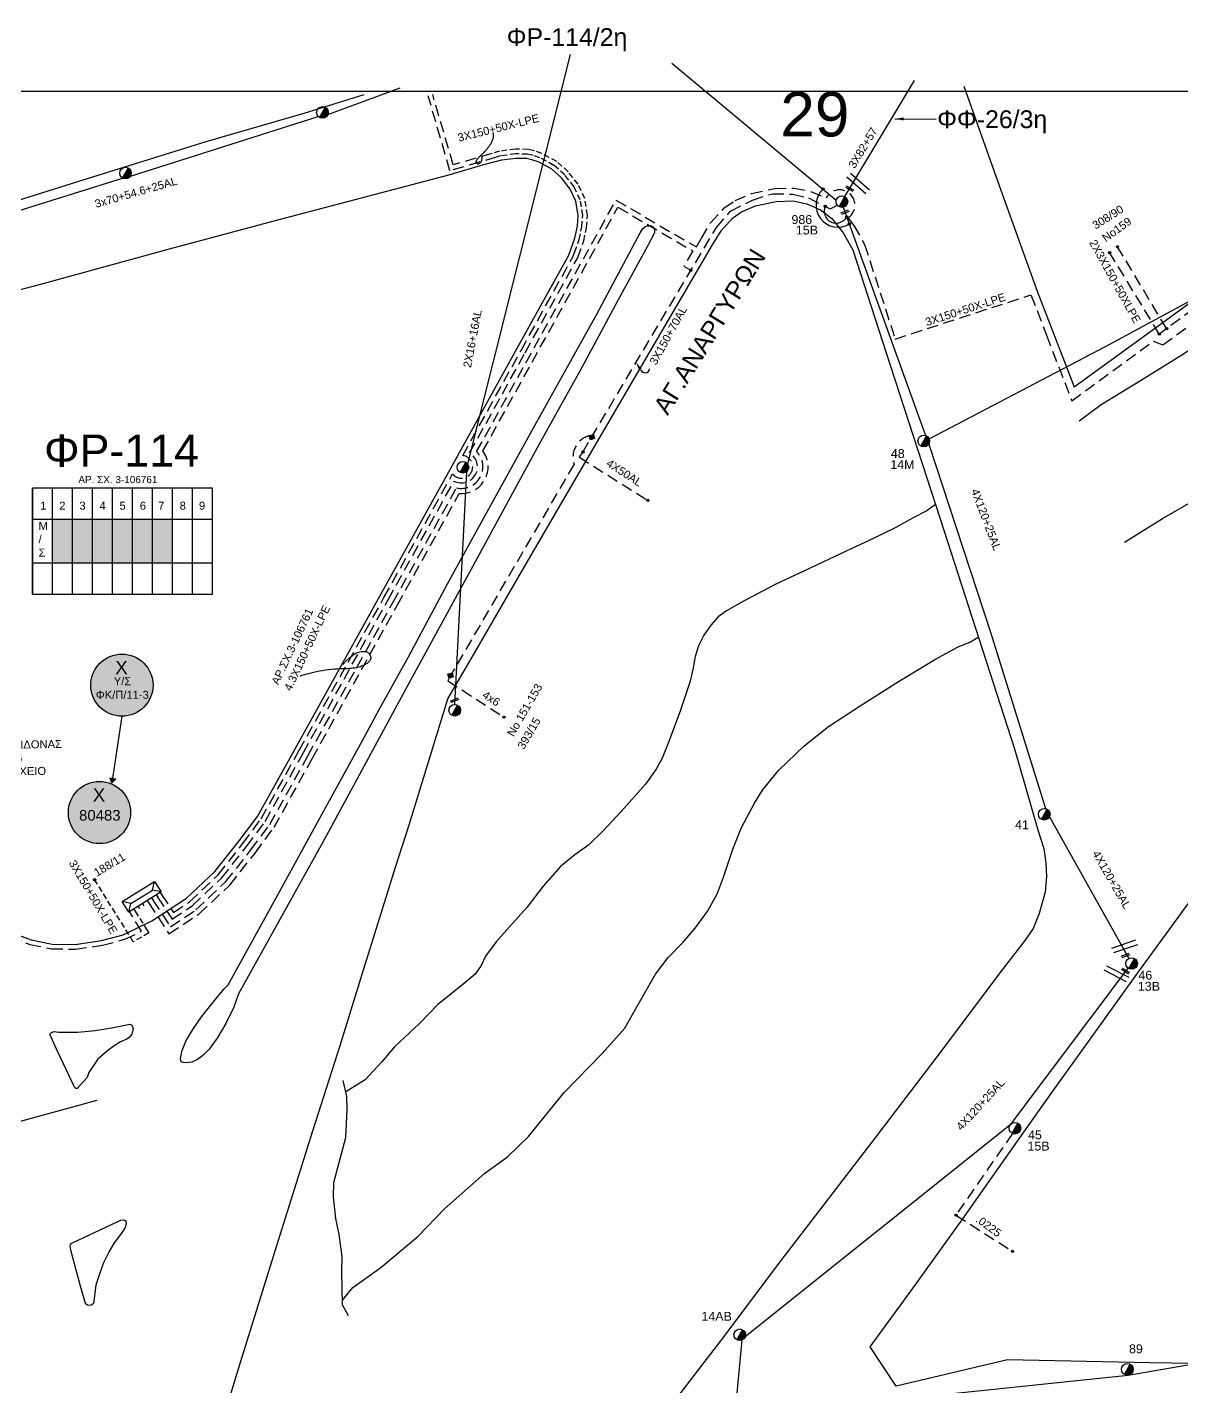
# Model space of a CAD drawing. Header units: millimetres. Extents: x 974 to 2037, y 106 to 580.
# Drawn here: x 1675.5 to 1805.4, y 413.2 to 566.1 of the extents above; entities that cross this region are included whole.
import ezdxf
from ezdxf.enums import TextEntityAlignment as Align

# ---------------------------------------------------------------- set-up
doc = ezdxf.new("R2010")
doc.units = ezdxf.units.MM
doc.linetypes.add('DASHED', pattern=[19.05, 12.7, -6.35])
for name, color, linetype in [('Άγνωστα', 7, 'Continuous'), ('Ασφαλειοκιβώτια Χ.Τ 9 αναχωρήσεων', 7, 'Continuous'), ('Γέφυρες Εναέριου Δικτύου', 7, 'Continuous'), ('Γυμνά εναέρια ΧΤ και ΦΟΠ (1Φ)   2x16+16AL', 7, 'Continuous'), ('Επιγραφές - Σχήματα', 7, 'Continuous'), ('Καλώδια ΧΤ   3x150+70AL', 7, 'DASHED'), ('Καλώδια ΧΤ   3x150AL+50XLPE', 7, 'DASHED'), ('Μηχανική τομή', 7, 'Continuous'), ('Πελάτης μέσης τάσης', 7, 'Continuous'), ('Στύλος ΦΜ', 7, 'Continuous'), ('Στύλος ΦΜ @ 1', 7, 'Continuous'), ('Συνδέσεις', 7, 'Continuous'), ('Συνεστραμμένα ΧΤ   3x70+54.6+25 AL', 7, 'SYN_LINE'), ('Συνεστραμμένα ΧΤ   4x120+25 AL', 7, 'SYN_LINE'), ('Τομή', 7, 'Continuous'), ('Υποσταθμός πόλεως', 7, 'Continuous'), ('Υπόβαθρο ΔΕΗ', 7, 'Continuous'), ('Υπόγεια καλώδια Παροχών ΧΤ   .0225', 7, 'DASHED'), ('Υπόγεια καλώδια Παροχών ΧΤ   4x50AL', 7, 'DASHED'), ('Υπόγεια καλώδια Παροχών ΧΤ   4x6', 7, 'DASHED')]:
    doc.layers.add(name, color=color, linetype=linetype)
doc.layers.get('0').freeze()
doc.styles.add('arial', font='arial.ttf')
doc.styles.get("Standard").update_dxf_attribs({"font": 'arial.ttf'})
doc.linetypes.add('SYN_LINE', pattern='A,0.5,-0.0001,["/\\/\\/\\/",Standard,S=0.1,R=0,X=0,Y=-0.05],-0.25', length=0.7501)
doc.dimstyles.new('ISO-25', dxfattribs={"dimtxt": 2.5, "dimasz": 2.5, "dimexe": 1.25, "dimexo": 0.625, "dimtad": 1, "dimtxsty": 'Standard', "dimcen": 2.5, "dimadec": 0, "dimazin": 0, "dimtfac": 1, "dimtmove": 0, "dimatfit": 3, "dimfxl": 1, "dimarcsym": 0})

# ---------------------------------------------------------------- blocks, each defined once
blk = doc.blocks.new('ΥΠΑΡΧΩΝ ΤΣΙΜΕΝΤΕΝΙΟΣ ΣΤΥΛΟΣ')
at = {"layer": 'Στύλος ΦΜ'}
blk.add_hatch(color=256, dxfattribs=at).paths.add_polyline_path([(-1.29, -2.28, 0.574793), (2.62, 0, 0.268822), (1.3, 2.27)])
blk.add_line((-1.29, -2.28), (1.3, 2.27), dxfattribs=at)
blk.add_circle((0, 0), 2.62, dxfattribs=at)
at = {"layer": 'Στύλος ΦΜ', "flags": 4}
for tag, p in [('ΤΥΠΟΣ', (-4.91, 3.03)), ('ΑΡΙΘΜΟΣ', (-4.68, 8.05))]:
    blk.add_attdef(tag, p, '', height=4, dxfattribs=at)
blk = doc.blocks.new('_ΣΥΝΔΕΣΗ')
at = {"layer": 'Συνδέσεις', "linetype": 'SYN_LINE', "ltscale": 40}
blk.add_hatch(color=256, dxfattribs=at).paths.add_polyline_path([(0.5, -0.01, 1), (-0.5, -0.01, 1)])
at = {"layer": 'Συνδέσεις'}
blk.add_circle((0, -0.01), 0.5, dxfattribs=at)
blk = doc.blocks.new('ΤΟΜΗ')
at = {"layer": 'Τομή', "ltscale": 40}
for p, q in [((-5.68, 0), (5.68, 0)), ((5.68, -2.33), (-5.68, -2.33))]:
    blk.add_line(p, q, dxfattribs=at)
blk = doc.blocks.new('ΜΗΧΑΝΙΚΗ ΤΟΜΗ')
at = {"layer": 'Μηχανική τομή', "ltscale": 40}
for p, q in [((-1.89, 0.78), (1.89, 0.78)), ((1.89, 0), (-1.89, 0))]:
    blk.add_line(p, q, dxfattribs=at)
blk = doc.blocks.new('ΠΕΛΑΤΗΣ ΜΕΣΗΣ ΤΑΣΗΣ')
at = {"layer": 'Πελάτης μέσης τάσης', "ltscale": 40, "true_color": 0x5db6e9}
blk.add_hatch(color=143, dxfattribs=at).paths.add_polyline_path([(3.5, 0, 1), (-3.5, 0, 1)])
at = {"layer": 'Πελάτης μέσης τάσης', "ltscale": 40}
blk.add_circle((0, 0), 3.5, dxfattribs=at)
at = {"layer": 'Πελάτης μέσης τάσης', "ltscale": 30, "insert": (-0.75, 2.73), "char_height": 1.5, "width": 113.5809, "attachment_point": 1}
blk.add_mtext('X', dxfattribs=at)
at = {"layer": 'Πελάτης μέσης τάσης', "ltscale": 40}
blk.add_attdef('ΑΡΙΘΜΟΣ_001', (-1.34, -1.06), '', height=1.5, dxfattribs=at)
blk = doc.blocks.new('ΥΠΟΣΤΑΘΜΟΣ ΠΟΛΕΩΣ 8 ΑΝΑΧΩΡΗΣΕΩΝ')
at = {"layer": 'Υποσταθμός πόλεως', "linetype": 'Continuous', "ltscale": 40}
for p, q in [((-8.18, -2.82), (-8.18, -4)), ((-5.9, -2.82), (-5.9, -4)), ((-3.55, -2.82), (-3.55, -4)), ((-1.28, -2.82), (-1.28, -4)), ((1.23, -2.82), (1.23, -4)), ((3.56, -2.82), (3.56, -4)), ((6.03, -2.82), (6.03, -4)), ((8.16, -2.82), (8.16, -4))]:
    blk.add_line(p, q, dxfattribs=at)
blk.add_lwpolyline([(-8.57, 2.82), (8.57, 2.82), (8.57, -2.82), (-8.57, -2.82)], close=True, dxfattribs=at)
for points in [[(-5.75, 0), (-8.57, 2.82)], [(5.75, 0), (8.57, 2.82)], [(-8.57, -2.82), (-5.75, 0)], [(-5.75, 0), (5.75, 0)], [(8.57, -2.82), (5.75, 0)]]:
    blk.add_lwpolyline(points, dxfattribs=at)
at = {"layer": 'Υποσταθμός πόλεως', "linetype": 'SYN_LINE', "ltscale": 40, "flags": 1}
for tag, p in [('ΜΕΤΑΣΧΗΜΑΤΙΣΜΟΣ', (9.59, 1.44)), ('ΙΣΧΥΣ', (9.57, -1.35)), ('ΑΡΙΘΜΟΣ', (9.69, -4.07))]:
    blk.add_attdef(tag, p, '', height=1.8, dxfattribs=at)
blk = doc.blocks.new('ΑΣΦΑΛΕΙΟΚΙΒΩΤΙΟ ΥΠΟΣΤΑΘΜΟΥ 9AG ΑΝΑΧΩΡΗΣΕΩΝ')
at = {"layer": 'Ασφαλειοκιβώτια Χ.Τ 9 αναχωρήσεων', "ltscale": 40}
for p, q in [((0, 0), (0, 11.95)), ((2.25, 0), (2.25, 11.95)), ((4.5, 0), (4.5, 11.95)), ((6.75, 0), (6.75, 11.95)), ((9, 0), (9, 11.95)), ((11.25, 0), (11.25, 11.95)), ((13.5, 0), (13.5, 11.95)), ((15.75, 0), (15.75, 11.95)), ((18, 0), (18, 11.95)), ((0, 8.43), (20.25, 8.43)), ((0, 3.52), (20.25, 3.52))]:
    blk.add_line(p, q, dxfattribs=at)
at = {"layer": 'Ασφαλειοκιβώτια Χ.Τ 9 αναχωρήσεων'}
blk.add_lwpolyline([(20.25, 0), (20.25, 11.95), (0, 11.95), (0, 0)], close=True, dxfattribs=at)
for s, p in [('1', (0.87, 9.51)), ('2', (3.01, 9.51)), ('3', (5.28, 9.51)), ('4', (7.53, 9.51)), ('5', (9.78, 9.51)), ('6', (12.07, 9.51)), ('7', (14.13, 9.51)), ('8', (16.55, 9.51)), ('9', (18.72, 9.51))]:
    blk.add_text(s, height=0.9, dxfattribs=at).set_placement(p)
at = {"layer": 'Ασφαλειοκιβώτια Χ.Τ 9 αναχωρήσεων', "ltscale": 40}
for tag, height, p in [('ΟΝΟΜΑ', 1.5, (-1.43, 5.73)), ('ΚΕΙΜΕΝΟ 1', 0.5, (1.19, 2.01)), ('ΚΕΙΜΕΝΟ 2', 0.5, (3.37, 2.01)), ('ΚΕΙΜΕΝΟ 3', 0.5, (5.67, 2.01)), ('ΚΕΙΜΕΝΟ 4', 0.5, (7.91, 2.01)), ('ΚΕΙΜΕΝΟ 5', 0.5, (10.12, 2.01)), ('ΚΕΙΜΕΝΟ 6', 0.5, (12.35, 2.01)), ('ΚΕΙΜΕΝΟ 7', 0.5, (14.62, 2.01)), ('ΚΕΙΜΕΝΟ 8', 0.5, (16.8, 2.01)), ('ΚΕΙΜΕΝΟ 9', 0.5, (19.09, 2.01))]:
    blk.add_attdef(tag, text='', height=height, rotation=90, dxfattribs=at).set_placement(p, align=Align.MIDDLE_CENTER)
blk.add_attdef('ΣΧ', text='', height=0.5, dxfattribs=at).set_placement((8.99, -0.45), align=Align.MIDDLE_CENTER)
blk = doc.blocks.new('TSONTA XT1')
at = {"ltscale": 40}
h = blk.add_hatch(color=256, dxfattribs=at)
h.dxf.hatch_style = 1
h.paths.add_polyline_path([(595.96, 2487.66), (597.07, 2488.77), (595.96, 2489.87), (594.85, 2488.77)])
blk.add_lwpolyline([(594.85, 2488.77), (595.96, 2489.87), (597.07, 2488.77), (595.96, 2487.66)], close=True, dxfattribs=at)

msp = doc.modelspace()

# ---------------------------------------------------------------- hatches: boundary and pattern name
at = {"layer": 'Επιγραφές - Σχήματα', "ltscale": 5}
h = msp.add_hatch(color=1, dxfattribs=at)
h.dxf.hatch_style = 1
h.paths.add_polyline_path([(1680.6, 510.77), (1678.35, 510.77), (1678.35, 505.85), (1680.6, 505.85)])
h = msp.add_hatch(color=27, dxfattribs=at)
h.dxf.hatch_style = 1
h.paths.add_polyline_path([(1682.85, 510.77), (1680.6, 510.77), (1680.6, 505.85), (1682.85, 505.85)])
h = msp.add_hatch(color=30, dxfattribs=at)
h.dxf.hatch_style = 1
h.paths.add_polyline_path([(1685.1, 510.77), (1682.85, 510.77), (1682.85, 505.85), (1685.1, 505.85)])
h = msp.add_hatch(color=62, dxfattribs=at)
h.dxf.hatch_style = 1
h.paths.add_polyline_path([(1687.35, 510.77), (1685.1, 510.77), (1685.1, 505.85), (1687.35, 505.85)])
h = msp.add_hatch(color=151, dxfattribs=at)
h.dxf.hatch_style = 1
h.paths.add_polyline_path([(1689.6, 510.77), (1687.35, 510.77), (1687.35, 505.85), (1689.6, 505.85)])
h = msp.add_hatch(color=2, dxfattribs=at)
h.dxf.hatch_style = 1
h.paths.add_polyline_path([(1691.85, 510.77), (1689.6, 510.77), (1689.6, 505.85), (1691.85, 505.85)])
h = msp.add_hatch(color=256, dxfattribs=at)
h.paths.add_polyline_path([(1685.11, 481.59), (1684.8, 481.64), (1685.04, 481.11)])
h.paths.add_polyline_path([(1685.11, 481.59), (1685.04, 481.11), (1685.47, 481.54)])

# ---------------------------------------------------------------- linework, layer by layer
at = {"layer": 'Άγνωστα', "color": 27}
msp.add_lwpolyline([(1748.02, 562.06), (1766.51, 546.66)], dxfattribs=at)
at = {"layer": 'Άγνωστα', "color": 62}
msp.add_lwpolyline([(1767.47, 547.07), (1775.3, 560.13)], dxfattribs=at)
at = {"layer": 'Άγνωστα'}
for points in [[(1726.64, 551.59), (1726.63, 551.41), (1726.62, 551.25), (1726.59, 551.13), (1726.56, 551.03), (1726.52, 550.95), (1726.48, 550.9), (1726.44, 550.85), (1726.4, 550.82), (1726.37, 550.79), (1726.34, 550.77), (1726.31, 550.75), (1726.29, 550.74), (1726.27, 550.74), (1726.25, 550.73), (1726.23, 550.73), (1726.21, 550.74), (1726.19, 550.74), (1726.17, 550.75), (1726.14, 550.75), (1726.12, 550.76), (1726.1, 550.77), (1726.08, 550.79), (1726.07, 550.8), (1726.05, 550.82), (1726.04, 550.84), (1726.03, 550.86), (1726.02, 550.88), (1726.02, 550.9), (1726.02, 550.93), (1726.02, 550.95), (1726.02, 550.98), (1726.03, 551.01), (1726.03, 551.04), (1726.04, 551.07), (1726.05, 551.1), (1726.06, 551.13), (1726.08, 551.17), (1726.09, 551.2), (1726.11, 551.24), (1726.14, 551.27), (1726.16, 551.31), (1726.19, 551.35), (1726.22, 551.39), (1726.26, 551.43), (1726.3, 551.47), (1726.34, 551.51), (1726.39, 551.56), (1726.44, 551.61), (1726.5, 551.66), (1726.56, 551.72), (1726.62, 551.77), (1726.69, 551.84), (1726.76, 551.9), (1726.83, 551.97), (1726.9, 552.04), (1726.98, 552.12), (1727.05, 552.2), (1727.12, 552.28), (1727.18, 552.36), (1727.25, 552.45), (1727.31, 552.53), (1727.37, 552.62), (1727.43, 552.7), (1727.49, 552.78), (1727.54, 552.86), (1727.59, 552.94), (1727.64, 553.01), (1727.68, 553.09), (1727.72, 553.16), (1727.76, 553.24), (1727.8, 553.32), (1727.84, 553.41), (1727.88, 553.5), (1727.91, 553.59), (1727.94, 553.69), (1727.96, 553.79), (1727.97, 553.9), (1727.97, 554.01), (1727.96, 554.12), (1727.93, 554.23)], [(1711.02, 494.41), (1711.43, 494.87), (1711.79, 495.23), (1712.12, 495.49), (1712.41, 495.67), (1712.67, 495.78), (1712.9, 495.85), (1713.09, 495.88), (1713.26, 495.89), (1713.4, 495.89), (1713.52, 495.88), (1713.62, 495.87), (1713.7, 495.84), (1713.77, 495.81), (1713.82, 495.78), (1713.87, 495.74), (1713.92, 495.69), (1713.97, 495.63), (1714.01, 495.57), (1714.05, 495.51), (1714.08, 495.44), (1714.11, 495.37), (1714.13, 495.29), (1714.15, 495.22), (1714.15, 495.15), (1714.14, 495.08), (1714.12, 495.01), (1714.09, 494.94), (1714.05, 494.87), (1714, 494.81), (1713.94, 494.74), (1713.88, 494.68), (1713.81, 494.62), (1713.73, 494.55), (1713.64, 494.49), (1713.55, 494.43), (1713.45, 494.37), (1713.35, 494.32), (1713.23, 494.27), (1713.11, 494.22), (1712.98, 494.17), (1712.84, 494.13), (1712.69, 494.09), (1712.53, 494.06), (1712.35, 494.03), (1712.16, 494.01), (1711.96, 493.98), (1711.74, 493.97), (1711.5, 493.95), (1711.24, 493.94), (1710.97, 493.93), (1710.68, 493.92), (1710.38, 493.9), (1710.07, 493.89), (1709.74, 493.86), (1709.41, 493.83), (1709.07, 493.79), (1708.72, 493.73), (1708.38, 493.67), (1708.04, 493.6), (1707.72, 493.53), (1707.41, 493.46), (1707.13, 493.39), (1706.89, 493.32), (1706.69, 493.27), (1706.53, 493.22), (1706.41, 493.19), (1706.32, 493.16), (1706.26, 493.15), (1706.23, 493.13), (1706.21, 493.13), (1706.21, 493.12), (1706.21, 493.12), (1706.21, 493.12), (1706.21, 493.12), (1706.21, 493.12), (1706.21, 493.12), (1706.21, 493.12), (1706.21, 493.12), (1706.21, 493.12), (1706.21, 493.12)]]:
    msp.add_lwpolyline(points, dxfattribs=at)
at = {"layer": 'Άγνωστα', "color": 27, "linetype": 'DASHED', "ltscale": 0.1}
msp.add_lwpolyline([(1738.72, 520.17, 0.422483), (1737.01, 516.95), (1723, 492.98)], format="xyb", dxfattribs=at)
at = {"layer": 'Γέφυρες Εναέριου Δικτύου', "ltscale": 5}
for centre, radius, start, end in [((1766.7, 546.09), 2.47, 132.8644, 301.117), ((1766.5, 545.42), 1.34, 156.1856, 332.0867)]:
    msp.add_arc(centre, radius, start, end, dxfattribs=at)
at = {"layer": 'Γυμνά εναέρια ΧΤ και ΦΟΠ (1Φ)   2x16+16AL', "color": 1}
for points in [[(1725.05, 516.99), (1736.63, 563.03)], [(1723.59, 489.94), (1724.95, 516.12)]]:
    msp.add_lwpolyline(points, dxfattribs=at)
at = {"layer": 'Γυμνά εναέρια ΧΤ και ΦΟΠ (1Φ)   2x16+16AL', "color": 7}
msp.add_lwpolyline([(1776.96, 519.83), (1796.78, 530.19), (1816.04, 540.59)], dxfattribs=at)
at = {"layer": 'Επιγραφές - Σχήματα', "color": 1, "ltscale": 5}
msp.add_line((1674.74, 443.04), (1683.39, 445.42), dxfattribs=at)
at = {"layer": 'Επιγραφές - Σχήματα'}
msp.add_lwpolyline([(990.2, 120.29), (1881.98, 120.29), (1881.98, 558.89), (990.2, 558.89)], close=True, dxfattribs=at)
msp.add_lwpolyline([(1744.48, 527.59), (1744.62, 527.44), (1744.78, 527.33), (1744.93, 527.27), (1745.09, 527.25), (1745.23, 527.28), (1745.36, 527.36), (1745.45, 527.49), (1745.52, 527.68)], dxfattribs=at)
at = {"layer": 'Επιγραφές - Σχήματα', "ltscale": 5}
msp.add_lwpolyline([(1686.16, 488.6), (1685.04, 481.11), (1685.47, 481.54), (1684.8, 481.64), (1685.04, 481.11)], dxfattribs=at)
at = {"layer": 'Επιγραφές - Σχήματα'}
msp.add_solid([(1744.34, 527.51), (1743.96, 528.45), (1744.62, 527.69)], dxfattribs=at)
at = {"layer": 'Καλώδια ΧΤ   3x150+70AL', "color": 27, "ltscale": 0.1}
msp.add_lwpolyline([(1738.01, 518.33), (1753.02, 543.59), (1754.63, 545.44), (1757.09, 546.67), (1759.35, 547.39), (1761.62, 547.34), (1763.37, 546.91), (1765.81, 545.69), (1766.64, 546.09)], dxfattribs=at)
at = {"layer": 'Καλώδια ΧΤ   3x150AL+50XLPE', "color": 62, "linetype": 'DASHED', "ltscale": 0.1}
msp.add_lwpolyline([(1728.26, 551.49), (1723.05, 549.98), (1720.61, 558.38)], dxfattribs=at)
at = {"layer": 'Καλώδια ΧΤ   3x150AL+50XLPE', "color": 30, "ltscale": 0.1}
msp.add_lwpolyline([(1727.8, 551.91), (1723.42, 550.64), (1721.12, 558.53)], dxfattribs=at)
at = {"layer": 'Καλώδια ΧΤ   3x150AL+50XLPE', "color": 30, "ltscale": 0.05}
msp.add_lwpolyline([(1737.95, 541.66), (1738.11, 542.09), (1738.43, 543.6), (1738.53, 545), (1738.22, 546.85), (1737.46, 548.45), (1736.36, 549.86), (1735.06, 551.02), (1733.39, 551.93), (1732.56, 552.2), (1731.84, 552.37), (1730.41, 552.4), (1728.64, 552.16), (1727.8, 551.91)], dxfattribs=at)
at = {"layer": 'Καλώδια ΧΤ   3x150AL+50XLPE', "color": 62, "linetype": 'DASHED', "ltscale": 0.05}
msp.add_lwpolyline([(1737.44, 541.79), (1737.6, 542.24), (1737.9, 543.68), (1737.99, 544.97), (1737.71, 546.69), (1737.01, 548.17), (1735.97, 549.5), (1734.75, 550.58), (1733.18, 551.44), (1732.41, 551.69), (1731.78, 551.84), (1730.44, 551.87), (1728.75, 551.64), (1728.26, 551.49)], dxfattribs=at)
at = {"layer": 'Καλώδια ΧΤ   3x150AL+50XLPE', "color": 151, "ltscale": 0.1}
for points in [[(1829.27, 550.99), (1825.24, 548.07), (1817.11, 542.08), (1816.4, 542.06), (1815.87, 541.89), (1815.5, 541.6), (1815.25, 541.12), (1815.07, 540.65), (1808.25, 535.57), (1802.85, 531.6)], [(1802.85, 531.6), (1797.26, 540.77)], [(1803.68, 532.2), (1798.15, 541.42)]]:
    msp.add_lwpolyline(points, dxfattribs=at)
msp.add_lwpolyline([(1689.65, 467.92), (1691.62, 464.93), (1694.48, 466.82), (1697.85, 470), (1700.67, 473.57), (1702.79, 476.44), (1707.07, 484.15), (1716.64, 501.4), (1723.8, 514.3, 0.751443), (1726.06, 518.38), (1741.73, 546.67), (1750.77, 541.4), (1751.35, 542.39), (1752.38, 544.1), (1753.88, 545.75), (1755.15, 546.62), (1756.97, 547.41), (1759.59, 547.98), (1761.78, 548.03), (1763.65, 547.65), (1765.36, 546.89, -1.302503), (1767.82, 544.66), (1768.49, 543.82), (1769.7, 541.67), (1773.14, 531.04), (1788.41, 536.01), (1790.16, 531.47), (1793, 524.1), (1802.17, 530.79), (1803.26, 530.38), (1808.87, 534.52)], format="xyb", dxfattribs=at)
at = {"layer": 'Καλώδια ΧΤ   3x150AL+50XLPE', "color": 27, "ltscale": 0.1}
msp.add_lwpolyline([(1689.17, 467.6), (1691.45, 464.13), (1694.84, 466.36), (1698.28, 469.61), (1701.13, 473.22), (1703.28, 476.12), (1707.58, 483.87), (1717.14, 501.12), (1724.11, 513.67, 0.64116), (1726.76, 518.45), (1741.95, 545.87), (1750.36, 540.96), (1749.36, 539.24), (1750.15, 538.77)], format="xyb", dxfattribs=at)
at = {"layer": 'Καλώδια ΧΤ   3x150AL+50XLPE', "color": 62, "linetype": 'DASHED', "ltscale": 0.1}
msp.add_lwpolyline([(1690.61, 468.55), (1691.95, 466.53), (1691.95, 466.53), (1693.76, 467.72), (1697, 470.78), (1699.76, 474.27), (1699.76, 474.27), (1699.76, 474.27), (1699.76, 474.27), (1701.82, 477.06), (1706.07, 484.71), (1715.63, 501.95), (1723.35, 515.86, 1.476488), (1724.5, 517.93), (1731.05, 529.76), (1736.87, 540.27), (1737.44, 541.79)], format="xyb", dxfattribs=at)
at = {"layer": 'Καλώδια ΧΤ   3x150AL+50XLPE', "color": 30, "ltscale": 0.1}
msp.add_lwpolyline([(1690.17, 468.25), (1691.79, 465.79), (1694.09, 467.31), (1697.39, 470.42), (1700.18, 473.95), (1702.27, 476.77), (1706.53, 484.45), (1716.09, 501.7), (1723.51, 515.06, 0.969661), (1725.27, 518.22), (1731.51, 529.5), (1737.35, 540.05), (1737.86, 541.4)], format="xyb", dxfattribs=at)
at = {"layer": 'Καλώδια ΧΤ   3x150AL+50XLPE', "color": 1, "linetype": 'DASHED', "ltscale": 0.1}
msp.add_lwpolyline([(1646.79, 537.45), (1662.81, 486.43), (1663.26, 484.99), (1663.74, 484.75), (1663.87, 484.33), (1666.39, 476.35), (1668.47, 469.88), (1669.69, 466.38), (1671.57, 464.93), (1673.58, 463.77), (1675.81, 462.94), (1678.25, 462.44), (1680.93, 462.41), (1683.96, 462.84), (1686.49, 463.51), (1688.37, 464.42), (1687.17, 466.36)], dxfattribs=at)
at = {"layer": 'Καλώδια ΧΤ   3x150AL+50XLPE', "ltscale": 0.05}
msp.add_lwpolyline([(1723.91, 516.87), (1723.98, 516.98)], dxfattribs=at)
at = {"layer": 'Καλώδια ΧΤ   3x150AL+50XLPE', "color": 2, "ltscale": 0.05}
msp.add_lwpolyline([(1687.65, 466.66), (1688.9, 464.68), (1689.18, 464.23), (1687.44, 463.23), (1683.09, 470.22)], dxfattribs=at)
at = {"layer": 'Συνεστραμμένα ΧΤ   3x70+54.6+25 AL', "color": 1, "ltscale": 10}
msp.add_lwpolyline([(1709.33, 556.31), (1717.44, 559.31)], dxfattribs=at)
at = {"layer": 'Συνεστραμμένα ΧΤ   3x70+54.6+25 AL', "color": 1, "ltscale": 20}
for points in [[(1687.12, 549.37), (1708.24, 556.07)], [(1664.74, 542.42), (1686.24, 549.14)]]:
    msp.add_lwpolyline(points, dxfattribs=at)
at = {"layer": 'Συνεστραμμένα ΧΤ   4x120+25 AL', "color": 27, "ltscale": 10}
for points in [[(1767.29, 545.86), (1776.53, 520.2)], [(1776.91, 519.23), (1783.85, 498.07), (1790.06, 478.22)], [(1790.48, 477.27), (1799.41, 461.36)]]:
    msp.add_lwpolyline(points, dxfattribs=at)
at = {"layer": 'Συνεστραμμένα ΧΤ   4x120+25 AL', "color": 62, "ltscale": 10}
for points in [[(1756.28, 418.83), (1786.18, 442.76), (1799.36, 460.25)], [(1754.93, 400.19), (1773.43, 411.79), (1799.33, 414.49), (1828.73, 419.57)], [(1754.23, 400.44), (1755.94, 418.44)]]:
    msp.add_lwpolyline(points, dxfattribs=at)
at = {"layer": 'Υπόβαθρο ΔΕΗ'}
for points in [[(1637.77, 558.65), (1640.79, 549.02), (1642.95, 542.06), (1645.65, 542.87), (1647.25, 538.6), (1656.23, 541.19), (1670.2, 545.32), (1681.2, 548.76), (1695.63, 553.27), (1706.66, 556.43), (1713.41, 558.56)], [(1780.86, 559.48), (1784.82, 548.31), (1784.82, 548.31), (1789.11, 536.42), (1793.26, 525.66), (1801.34, 531.52), (1814.49, 541.13), (1828.11, 551.09), (1838.16, 558.48)], [(1673.81, 464.25), (1675.95, 463.45), (1678.3, 462.97), (1680.9, 462.94), (1683.85, 463.36), (1686.3, 464.01), (1689.54, 465.58), (1693.43, 468.14), (1696.61, 471.14), (1699.34, 474.6), (1701.4, 477.33), (1705.63, 484.95), (1715.19, 502.2), (1722.92, 516.1), (1730.61, 530), (1736.42, 540.48), (1737.12, 542.38), (1737.41, 543.75), (1737.49, 544.94), (1737.22, 546.54), (1736.58, 547.9), (1735.6, 549.16), (1734.46, 550.17), (1732.98, 550.98), (1732.28, 551.21), (1731.71, 551.34), (1730.47, 551.36), (1728.85, 551.15), (1726.82, 550.64), (1723.03, 549.51), (1703.09, 544.28), (1691.49, 541.15), (1676.83, 537.15), (1662.38, 533.34)], [(1713.17, 459.59), (1716.93, 471.64), (1718.45, 476.39), (1720.82, 484.09), (1722.8, 490.57), (1725.98, 495.97), (1730.69, 504.15), (1736.29, 513.75), (1744.09, 527.07), (1752.59, 541.65), (1753.55, 543.23), (1754.84, 544.65), (1755.86, 545.35), (1757.42, 546.02), (1759.76, 546.53), (1761.65, 546.57), (1763.21, 546.26), (1764.75, 545.58), (1766.02, 544.59), (1767.28, 543), (1768.36, 541.09), (1772.12, 529.47), (1778.19, 510.8), (1786.54, 484.92), (1789.2, 475.82), (1789.85, 473.72), (1790.1, 472.09), (1790.17, 470.59), (1789.99, 468.82), (1789.34, 466.43), (1788.64, 464.71), (1787.71, 463.39), (1784.78, 459.59), (1778.31, 450.93), (1770.83, 441.13), (1765.62, 434.37), (1760.26, 427.37), (1753.48, 418.34), (1746.24, 408.91)], [(1698.09, 458.39), (1703.09, 467.41), (1709.09, 478.38), (1713.17, 485.81), (1715.09, 489.35), (1718.38, 495.28), (1722.79, 503.5), (1727.25, 511.61), (1732.45, 521.04), (1739.57, 533.84), (1744.47, 543), (1744.77, 543.49), (1744.97, 543.68), (1745.25, 543.79), (1745.68, 543.79), (1745.96, 543.61), (1746.05, 543.37), (1746.05, 543), (1745.26, 541.49), (1741.99, 535.44), (1737.88, 527.82), (1733.08, 519.23), (1725.39, 505.07), (1718.56, 492.5), (1708.95, 474.77), (1699.27, 457.36), (1698.74, 455.86), (1697.84, 454.03), (1696.86, 452.38), (1695.98, 451.17), (1695.24, 450.43), (1694.67, 450), (1694.01, 449.68), (1693.41, 449.62), (1693.04, 449.66), (1692.81, 449.74), (1692.75, 450.06), (1692.89, 450.89), (1693.35, 452.04), (1694.13, 453.35), (1695.12, 454.79), (1696.15, 456.12), (1697.11, 457.27), (1697.7, 457.99), (1698.09, 458.39)], [(1809.24, 415.77), (1801.78, 415.86), (1785.79, 416.21), (1773.24, 413.25), (1770.31, 417.65), (1775.1, 424.18), (1780.73, 432.06), (1786.53, 440.29), (1790.88, 446.42), (1796.53, 454.3), (1800.33, 459.59), (1806.58, 468.18)], [(1695.86, 404.03), (1699.52, 416.05), (1703.97, 430.25), (1707.65, 441.98), (1710.7, 451.58), (1713.17, 459.59)], [(1679.05, 453.08), (1681.18, 453.08), (1683.14, 453.24), (1684.98, 453.57), (1686.54, 453.84), (1687.01, 453.96), (1687.22, 453.9), (1687.4, 453.61), (1687.39, 453.28), (1687.27, 452.83), (1686.96, 452.48), (1686.72, 452.28), (1686.01, 451.96), (1685.27, 451.54), (1684.59, 451.01), (1684.01, 450.52), (1683.42, 450), (1683.06, 449.48), (1682.81, 449.1), (1682.43, 448.52), (1682.26, 447.95), (1681.13, 446.74), (1680.96, 446.73), (1680.84, 446.89), (1679.93, 448.78), (1678.85, 451.09), (1678.06, 452.84), (1678.25, 453.03), (1678.55, 453.13), (1679.05, 453.08)], [(1682.01, 422.56), (1682.28, 422.39), (1682.46, 422.34), (1682.68, 422.39), (1682.87, 422.49), (1683.02, 422.67), (1683.05, 422.81), (1683.15, 423.7), (1683.26, 424.64), (1683.68, 425.89), (1684.09, 427.07), (1684.7, 428.26), (1685.32, 429.36), (1686.05, 430.31), (1686.44, 430.92), (1686.6, 431.23), (1686.67, 431.58), (1686.63, 431.76), (1686.44, 431.88), (1686.24, 431.92), (1685.99, 431.89), (1685.59, 431.68), (1680.55, 429.33), (1680.32, 429.16), (1680.29, 429.02), (1680.39, 428.56), (1681.47, 424.52), (1682.01, 422.56)]]:
    msp.add_lwpolyline(points, dxfattribs=at)
at = {"layer": 'Υπόβαθρο ΔΕΗ', "ltscale": 2}
for points in [[(1850.32, 558.67), (1847.91, 557.15), (1845.78, 555.96), (1842.82, 554.48), (1842.25, 554.17), (1839.91, 552.56), (1836.47, 550.15), (1831.19, 546.24), (1824.06, 541.36), (1819.81, 538.55), (1813.95, 534.97), (1805.67, 529.42), (1800.73, 526.32), (1796.3, 523.65), (1793.82, 521.79)], [(1798.95, 508.17), (1803.21, 510.84), (1806.9, 512.99), (1810.14, 514.72), (1813.18, 516.55), (1815.86, 518.37), (1818.27, 520.01), (1821.33, 521.83), (1824.29, 523.44), (1826.89, 524.88), (1829.66, 526.46), (1834.25, 529.22), (1838.97, 532.23), (1843.01, 534.97), (1847.86, 538.21), (1850.88, 540.35), (1856.2, 543.68), (1859.13, 545.51), (1862.39, 547.74), (1866.13, 550.07), (1870.12, 552.67), (1873.92, 555.35), (1877.29, 557.35), (1880.43, 559.34)]]:
    msp.add_lwpolyline(points, dxfattribs=at)
at = {"layer": 'Υπόβαθρο ΔΕΗ', "ltscale": 4}
for points in [[(1777.67, 512.41), (1776.7, 511.73), (1775.08, 510.89), (1773.21, 509.85), (1770.28, 508.4), (1767.08, 506.91), (1763.57, 505.25), (1759.64, 503.42), (1756.15, 501.59), (1754.16, 500.45), (1753.21, 499.78), (1752.39, 498.84), (1751.62, 497.74), (1751, 496.52), (1750.62, 495.34), (1750.38, 493.87), (1750.09, 492.56), (1748.99, 489.29), (1747.68, 485.76), (1746.92, 483.88), (1746.24, 482.66), (1745.04, 480.97), (1742.32, 477.88), (1740.3, 475.71), (1738.66, 474.12), (1737.1, 473.03), (1735.5, 471.69), (1733.53, 469.5), (1731.7, 467.08), (1729.76, 464.93), (1728.26, 463.23), (1727.04, 461.6), (1726.55, 460.57), (1725.91, 459.59), (1724.29, 458.24), (1721.68, 456.16), (1719.64, 454.04), (1716.8, 451.4), (1716.8, 451.4), (1716.8, 451.4), (1715.39, 449.73), (1713.51, 447.72), (1713.51, 447.72), (1711.36, 446.34)], [(1711.02, 422.97), (1712.13, 424.35), (1715.28, 426.58), (1719.46, 430.07), (1722.46, 433.2), (1726.97, 437.19), (1729.52, 439.05), (1731.88, 441.32), (1735.92, 446.27), (1740.18, 450.67), (1742.72, 453.51), (1744.06, 455.91), (1746.18, 459.59), (1747.61, 461.47), (1749.29, 463.2), (1750.63, 464.75), (1752.08, 466.72), (1753.16, 468.69), (1753.84, 470.5), (1754.87, 473.65), (1755.84, 476.07), (1757.33, 478.83), (1758.23, 480.29), (1760, 482.49), (1762.9, 485.28), (1765.65, 487.45), (1769.18, 489.79), (1773.21, 492.33), (1777.61, 495), (1780.22, 496.42), (1781.62, 496.99), (1782.48, 497.49)], [(1711.01, 447.62), (1711.4, 445.82), (1711.44, 444.35), (1711.32, 441.19), (1710.69, 438.93), (1709.95, 436.13), (1709.92, 434.53), (1710.19, 432.12), (1710.54, 430.29), (1710.89, 427.82), (1710.85, 426.06), (1710.89, 424.39), (1710.93, 422.44), (1711.59, 421.2)]]:
    msp.add_lwpolyline(points, dxfattribs=at)
at = {"layer": 'Υπόγεια καλώδια Παροχών ΧΤ   .0225', "color": 62, "ltscale": 0.1}
msp.add_lwpolyline([(1786.34, 441.67), (1779.97, 432.48), (1786.33, 428.41)], dxfattribs=at)
at = {"layer": 'Υπόγεια καλώδια Παροχών ΧΤ   4x50AL', "color": 27, "ltscale": 0.1}
msp.add_lwpolyline([(1738.01, 518.33), (1737.58, 517.77), (1745.31, 512.89)], dxfattribs=at)
at = {"layer": 'Υπόγεια καλώδια Παροχών ΧΤ   4x6', "color": 27, "linetype": 'DASHED', "ltscale": 0.1}
msp.add_lwpolyline([(1723, 492.98), (1722.95, 492.88), (1722.81, 492.6), (1729.13, 488.5)], dxfattribs=at)

# ---------------------------------------------------------------- block references
at = {"layer": 'Ασφαλειοκιβώτια Χ.Τ 9 αναχωρήσεων'}
msp.add_blockref('ΑΣΦΑΛΕΙΟΚΙΒΩΤΙΟ ΥΠΟΣΤΑΘΜΟΥ 9AG ΑΝΑΧΩΡΗΣΕΩΝ', (1676.1, 502.33), dxfattribs=at)
at = {"layer": 'Μηχανική τομή'}
for p, xscale, yscale, zscale, rotation in [((1768.08, 548.03), 0.2499999999998066, 0.2499999999998066, 0.2499999999998066, 149.204265452437), ((1767.46, 545.39), 0.2499999999999643, 0.2499999999999643, 0.2499999999999643, 201.2250748097896), ((1723.54, 490.49), 0.2499999999999643, 0.2499999999999643, 0.2499999999999643, 201.2250748097896), ((1799.01, 461.77), 0.2499999999999643, 0.2499999999999643, 0.2499999999999643, 201.2250748097896), ((1799.09, 460.02), 0.2500000000000344, 0.2500000000000344, 0.2500000000000344, 148.1597113696117)]:
    msp.add_blockref('ΜΗΧΑΝΙΚΗ ΤΟΜΗ', p, dxfattribs=dict(at, xscale=xscale, yscale=yscale, zscale=zscale, rotation=rotation))
at = {"layer": 'Πελάτης μέσης τάσης'}
ref = msp.add_blockref('ΠΕΛΑΤΗΣ ΜΕΣΗΣ ΤΑΣΗΣ', (1686.16, 492.1), dxfattribs=at)
ref.add_attrib('ΑΡΙΘΜΟΣ_001', 'Υ/Σ', (1685.24, 492.1), dxfattribs={"ltscale": 40, "height": 0.9})
ref.add_attrib('ΑΡΙΘΜΟΣ_002', 'ΦΚ/Π/11-3', (1683.22, 490.57), dxfattribs={"ltscale": 40, "height": 0.9})
ref = msp.add_blockref('ΠΕΛΑΤΗΣ ΜΕΣΗΣ ΤΑΣΗΣ', (1683.63, 477.77), dxfattribs=at)
ref.add_attrib('ΑΡΙΘΜΟΣ_001', '80483', (1681.34, 476.86), dxfattribs={"ltscale": 40, "height": 1.2})
at = {"layer": 'Στύλος ΦΜ @ 1', "ltscale": 40, "xscale": 0.25, "yscale": 0.25, "zscale": 0.25}
for p in [(1708.71, 556.53), (1686.56, 549.71), (1724.51, 516.61), (1723.59, 489.28)]:
    msp.add_blockref('ΥΠΑΡΧΩΝ ΤΣΙΜΕΝΤΕΝΙΟΣ ΣΤΥΛΟΣ', p, dxfattribs=at)
at = {"layer": 'Στύλος ΦΜ @ 1', "ltscale": 40}
ref = msp.add_blockref('ΥΠΑΡΧΩΝ ΤΣΙΜΕΝΤΕΝΙΟΣ ΣΤΥΛΟΣ', (1767.15, 546.5), dxfattribs=dict(at, xscale=0.25, yscale=0.25, zscale=0.25))
ref.add_attrib('ΤΥΠΟΣ', '15B', (1761.97, 542.8), dxfattribs={"layer": 'Στύλος ΦΜ', "height": 1, "flags": 4})
ref.add_attrib('ΑΡΙΘΜΟΣ', '986', (1761.47, 543.98), dxfattribs={"layer": 'Στύλος ΦΜ', "height": 1, "flags": 4})
ref = msp.add_blockref('ΥΠΑΡΧΩΝ ΤΣΙΜΕΝΤΕΝΙΟΣ ΣΤΥΛΟΣ', (1776.35, 519.57), dxfattribs=dict(at, xscale=0.25, yscale=0.25, zscale=0.25))
ref.add_attrib('ΤΥΠΟΣ', '14M', (1772.59, 516.41), dxfattribs={"layer": 'Στύλος ΦΜ', "height": 1, "flags": 4})
ref.add_attrib('ΑΡΙΘΜΟΣ', '48', (1772.65, 517.66), dxfattribs={"layer": 'Στύλος ΦΜ', "height": 1, "flags": 4})
ref = msp.add_blockref('ΥΠΑΡΧΩΝ ΤΣΙΜΕΝΤΕΝΙΟΣ ΣΤΥΛΟΣ', (1789.91, 477.58), dxfattribs=dict(at, xscale=0.25, yscale=0.25, zscale=0.25))
ref.add_attrib('ΤΥΠΟΣ', '41', (1786.62, 475.9), dxfattribs={"layer": 'Στύλος ΦΜ', "height": 1, "flags": 4})
ref = msp.add_blockref('ΥΠΑΡΧΩΝ ΤΣΙΜΕΝΤΕΝΙΟΣ ΣΤΥΛΟΣ', (1799.73, 460.79), dxfattribs=dict(at, xscale=0.25, yscale=0.25, zscale=0.25))
ref.add_attrib('ΤΥΠΟΣ', '13B', (1800.44, 457.72), dxfattribs={"layer": 'Στύλος ΦΜ', "height": 1, "flags": 4})
ref.add_attrib('ΑΡΙΘΜΟΣ', '46', (1800.5, 458.98), dxfattribs={"layer": 'Στύλος ΦΜ', "height": 1, "flags": 4})
ref = msp.add_blockref('ΥΠΑΡΧΩΝ ΤΣΙΜΕΝΤΕΝΙΟΣ ΣΤΥΛΟΣ', (1786.61, 442.26), dxfattribs=dict(at, xscale=0.25, yscale=0.25, zscale=0.25))
ref.add_attrib('ΤΥΠΟΣ', '15B', (1788.02, 439.75), dxfattribs={"layer": 'Στύλος ΦΜ', "height": 1, "flags": 4})
ref.add_attrib('ΑΡΙΘΜΟΣ', '45', (1788.08, 441.01), dxfattribs={"layer": 'Στύλος ΦΜ', "height": 1, "flags": 4})
ref = msp.add_blockref('ΥΠΑΡΧΩΝ ΤΣΙΜΕΝΤΕΝΙΟΣ ΣΤΥΛΟΣ', (1755.65, 419.02), dxfattribs=dict(at, xscale=0.25, yscale=0.25, zscale=0.25))
ref.add_attrib('ΤΥΠΟΣ', '14AB', (1751.35, 420.6), dxfattribs={"layer": 'Στύλος ΦΜ', "height": 1, "flags": 4})
ref = msp.add_blockref('ΥΠΑΡΧΩΝ ΤΣΙΜΕΝΤΕΝΙΟΣ ΣΤΥΛΟΣ', (1799.25, 415.14), dxfattribs=dict(at, xscale=0.25, yscale=0.25, zscale=0.25))
ref.add_attrib('ΤΥΠΟΣ', '89', (1799.44, 416.94), dxfattribs={"layer": 'Στύλος ΦΜ', "height": 1, "flags": 4})
at = {"layer": 'Συνδέσεις', "xscale": 0.25, "yscale": 0.25, "zscale": 0.25}
for p in [(1765.02, 547.91), (1765.27, 545.96), (1767.68, 544.79), (1767.97, 543.98), (1798.15, 541.42), (1797.26, 540.77), (1750.15, 538.77), (1803.68, 532.21), (1802.85, 531.6), (1738.01, 518.33), (1745.31, 512.9), (1729.13, 488.5), (1683.1, 470.22), (1779.97, 432.48), (1786.33, 428.41)]:
    msp.add_blockref('_ΣΥΝΔΕΣΗ', p, dxfattribs=at)
at = {"layer": 'Συνδέσεις', "xscale": 0.3075184835441075, "yscale": 0.3075184835441075, "zscale": 0.3075184835441075, "rotation": 60.28631734914197}
for p in [(2312.89, -18.52), (2296.99, -45.34)]:
    msp.add_blockref('TSONTA XT1', p, dxfattribs=at)
at = {"layer": 'Τομή'}
for p, xscale, yscale, zscale, rotation in [((1768.78, 548.32), 0.2499999999999726, 0.2499999999999726, 0.2499999999999726, 138.8186048306427), ((1798.85, 462.98), 0.2499999999999938, 0.2499999999999938, 0.2499999999999938, 18.82810133434351), ((1798.17, 459.89), 0.2499999999998728, 0.2499999999998728, 0.2499999999998728, 332.5240135429956)]:
    msp.add_blockref('ΤΟΜΗ', p, dxfattribs=dict(at, xscale=xscale, yscale=yscale, zscale=zscale, rotation=rotation))
at = {"layer": 'Υποσταθμός πόλεως', "xscale": 0.25, "yscale": 0.25, "zscale": 0.25, "rotation": 32.1513332697221}
msp.add_blockref('ΥΠΟΣΤΑΘΜΟΣ ΠΟΛΕΩΣ 8 ΑΝΑΧΩΡΗΣΕΩΝ', (1688.37, 468.29), dxfattribs=at)

# ---------------------------------------------------------------- texts
at = {"layer": 'Άγνωστα', "color": 7, "insert": (1767.81, 550.61), "char_height": 0.9, "width": 84.1859, "attachment_point": 1, "rotation": 58.9561}
msp.add_mtext('3X82+57', dxfattribs=at)
at = {"layer": 'Ασφαλειοκιβώτια Χ.Τ 9 αναχωρήσεων', "insert": (1677.39, 520.29), "char_height": 3.6, "width": 5.3456, "attachment_point": 1}
msp.add_mtext('ΦΡ-114', dxfattribs=at)
at = {"layer": 'Ασφαλειοκιβώτια Χ.Τ 9 αναχωρήσεων', "ltscale": 5, "insert": (1676.78, 510.47), "char_height": 0.9, "width": 0.8513, "attachment_point": 1}
msp.add_mtext('M\\P/\\PΣ', dxfattribs=at)
at = {"layer": 'Γυμνά εναέρια ΧΤ και ΦΟΠ (1Φ)   2x16+16AL', "color": 7, "insert": (1724.53, 527.92), "char_height": 0.9, "width": 84.1859, "attachment_point": 1, "rotation": 79.2908}
msp.add_mtext('2X16+16AL', dxfattribs=at)
at = {"layer": 'Επιγραφές - Σχήματα', "linetype": 'SYN_LINE', "ltscale": 5, "char_height": 2, "width": 9.9499, "attachment_point": 1}
for s, insert in [('ΦΡ-114/2η', (1729.44, 566.01)), ('ΦΦ-26/3η', (1777.86, 556.77))]:
    msp.add_mtext(s, dxfattribs=dict(at, insert=insert))
at = {"layer": 'Επιγραφές - Σχήματα', "ltscale": 5, "insert": (1760.22, 558.83), "char_height": 5, "width": 5.3758, "attachment_point": 1}
msp.add_mtext('29', dxfattribs=at)
at = {"layer": 'Επιγραφές - Σχήματα', "char_height": 0.9, "attachment_point": 1, "style": 'arial'}
for s, insert, width, rotation in [('308/90', (1795.2, 544.1), 84.1859, 32.4619), ('No159', (1796.3, 542.64), 84.1859, 35.9131), ('188/11', (1682.88, 471.31), 5.5999, 30.9308)]:
    msp.add_mtext(s, dxfattribs=dict(at, insert=insert, width=width, rotation=rotation))
at = {"layer": 'Επιγραφές - Σχήματα', "ltscale": 0.1, "insert": (1745.84, 523.42), "char_height": 2, "width": 27.6397, "attachment_point": 1, "rotation": 58.2644}
msp.add_mtext('AΓ.ΑΝΑΡΓΥΡΩΝ', dxfattribs=at)
at = {"layer": 'Επιγραφές - Σχήματα', "color": 7, "ltscale": 5, "insert": (1681.26, 515.63), "char_height": 0.8, "attachment_point": 1}
msp.add_mtext_dynamic_manual_height_columns('ΑΡ. ΣΧ. 3-106761', width=58.7878, gutter_width=12.5, heights=[0], dxfattribs=at)
at = {"layer": 'Επιγραφές - Σχήματα', "color": 7, "char_height": 0.9, "width": 84.1859, "attachment_point": 1, "rotation": 60}
for s, insert in [('No 151-153', (1729.43, 486.69)), ('393/15', (1730.59, 485.25))]:
    msp.add_mtext(s, dxfattribs=dict(at, insert=insert))
at = {"layer": 'Επιγραφές - Σχήματα', "color": 1, "ltscale": 5, "insert": (1670.08, 487.3), "char_height": 0.9, "width": 11.3775, "attachment_point": 1, "rotation": 0.8683}
msp.add_mtext('ΔΗΜΟΣ\\PΝ.ΧΑΛΚΙΔΟΝΑΣ\\P1 ΑΜΕ 6\\PΔΗΜΑΡΧΕΙΟ', dxfattribs=at)
at = {"layer": 'Καλώδια ΧΤ   3x150+70AL', "color": 7, "insert": (1745.45, 528.47), "char_height": 0.9, "width": 84.1859, "attachment_point": 1, "rotation": 61.0683}
msp.add_mtext('3X150+70AL', dxfattribs=at)
at = {"layer": 'Καλώδια ΧΤ   3x150AL+50XLPE', "color": 7, "char_height": 0.9, "attachment_point": 1}
for s, insert, width, rotation in [('3X150+50X-LPE', (1723.84, 554.1), 15.8246, 14.0078), ('2X3X150+50XLPE', (1795.71, 542.34), 84.1859, 299.0513), ('3X150+50X-LPE', (1776.42, 533.34), 15.8246, 18.0242), ('ΑΡ.ΣΧ.3-106761', (1702.93, 492.44), 24.6805, 64.7047), ('4.3X150+50X-LPE', (1704.35, 491.75), 84.1859, 64.7047)]:
    msp.add_mtext(s, dxfattribs=dict(at, insert=insert, width=width, rotation=rotation))
at = {"layer": 'Καλώδια ΧΤ   3x150AL+50XLPE', "insert": (1680.92, 472.55), "char_height": 0.9, "width": 5.5999, "attachment_point": 1, "rotation": 300.6136, "style": 'arial'}
msp.add_mtext('3X150+50X-LPE', dxfattribs=at)
at = {"layer": 'Συνεστραμμένα ΧΤ   3x70+54.6+25 AL', "color": 7, "insert": (1683.01, 546.65), "char_height": 0.9, "width": 84.1859, "attachment_point": 1, "rotation": 16.0695}
msp.add_mtext('3x70+54.6+25AL', dxfattribs=at)
at = {"layer": 'Συνεστραμμένα ΧΤ   4x120+25 AL', "color": 7, "char_height": 0.9, "width": 84.1859, "attachment_point": 1}
for insert, rotation in [((1782.5, 514.3), 290.7634), ((1796.06, 473.61), 299.9577), ((1779.91, 442.54), 47.3578)]:
    msp.add_mtext('4X120+25AL', dxfattribs=dict(at, insert=insert, rotation=rotation))
at = {"layer": 'Υπόγεια καλώδια Παροχών ΧΤ   .0225', "color": 7, "insert": (1782.65, 432.53), "char_height": 0.9, "width": 84.1859, "attachment_point": 1, "rotation": 324.0361}
msp.add_mtext('.0225', dxfattribs=at)
at = {"layer": 'Υπόγεια καλώδια Παροχών ΧΤ   4x50AL', "color": 7, "char_height": 0.9, "width": 84.1859, "attachment_point": 1, "rotation": 327}
for s, insert in [('4X50AL', (1741.04, 517.59)), ('4x6', (1727.1, 491.53))]:
    msp.add_mtext(s, dxfattribs=dict(at, insert=insert))

# ---------------------------------------------------------------- leaders
at = {"layer": 'Επιγραφές - Σχήματα', "ltscale": 40}
msp.add_leader([(1773.08, 555.81), (1777.75, 555.77)], dimstyle='ISO-25', override={"dimasz": 1, "dimtad": 0}, dxfattribs=at)

doc.saveas('drawing.dxf')
